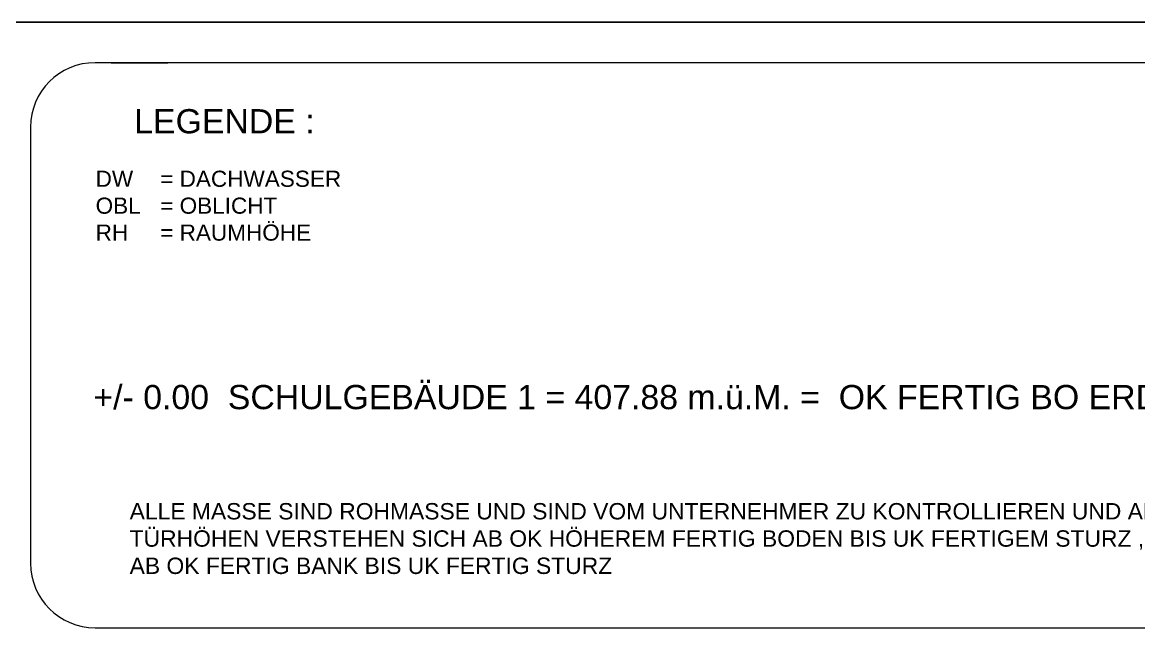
# Model space of a CAD drawing. Header units: metres. Extents: x 5.3 to 99.3, y 16.8 to 86.8.
# Drawn here: x 26.72 to 40.55, y 79.25 to 86.75 of the extents above; entities that cross this region are included whole.
import ezdxf

# ---------------------------------------------------------------- set-up
doc = ezdxf.new("R2010")
doc.units = ezdxf.units.M
doc.layers.add('LAYOUT', color=7, linetype='Continuous')
doc.styles.add('0.20', font='arial.ttf', dxfattribs={"height": 0.2})
doc.styles.get("Standard").update_dxf_attribs({"font": 'arial.ttf'})

msp = doc.modelspace()

# ---------------------------------------------------------------- linework, layer by layer
at = {"layer": 'LAYOUT', "color": 7, "lineweight": 25, "transparency": 33554687}
msp.add_line((5.31782, 86.75395), (99.31782, 86.75395), dxfattribs=at)
at = {"layer": 'LAYOUT', "lineweight": 18}
for p, q in [((46.01782, 86.25395), (27.61782, 86.25395)), ((27.81782, 86.25395), (28.51782, 86.25395)), ((26.81782, 85.45395), (26.81782, 80.05395)), ((27.61782, 79.25395), (46.01782, 79.25395))]:
    msp.add_line(p, q, dxfattribs=at)
for centre, start, end in [((27.61782, 85.45395), 90, 180), ((27.61782, 80.05395), 180, 270)]:
    msp.add_arc(centre, 0.8, start, end, dxfattribs=at)

# ---------------------------------------------------------------- texts
at = {"layer": 'LAYOUT', "lineweight": 18, "attachment_point": 1}
for s, width, insert, char_height in [('LEGENDE :', 4.9993774, (28.10351, 85.67851), 0.3), ('{\\H1.5x;+/- 0.00  SCHULGEBÄUDE 1 = 407.88 m.ü.M. =  OK FERTIG BO ERDGESCHOSS\\H1x; }', 20.0654976, (27.59774, 82.26101), 0.2), ('ALLE MASSE SIND ROHMASSE UND SIND VOM UNTERNEHMER ZU KONTROLLIEREN UND AM BAU ZU NEHMEN\\PTÜRHÖHEN VERSTEHEN SICH AB OK HÖHEREM FERTIG BODEN BIS UK FERTIGEM STURZ , FENSTERHÖHEN VERSTEHEN SICH\\PAB OK FERTIG BANK BIS UK FERTIG STURZ', 18.311347, (28.04665, 80.7978), 0.20271703)]:
    msp.add_mtext_dynamic_manual_height_columns(s, width=width, gutter_width=1, heights=[0], dxfattribs=dict(at, insert=insert, char_height=char_height))
at = {"layer": 'LAYOUT', "color": 7, "lineweight": 25, "transparency": 33554687, "insert": (27.62504, 84.91591), "char_height": 0.2, "attachment_point": 1, "style": '0.20'}
msp.add_mtext_dynamic_manual_height_columns('DW^I= DACHWASSER\\POBL^I= OBLICHT\\PRH^I= RAUMHÖHE', width=13.6092483, gutter_width=1, heights=[0], dxfattribs=at)

doc.saveas('drawing.dxf')
